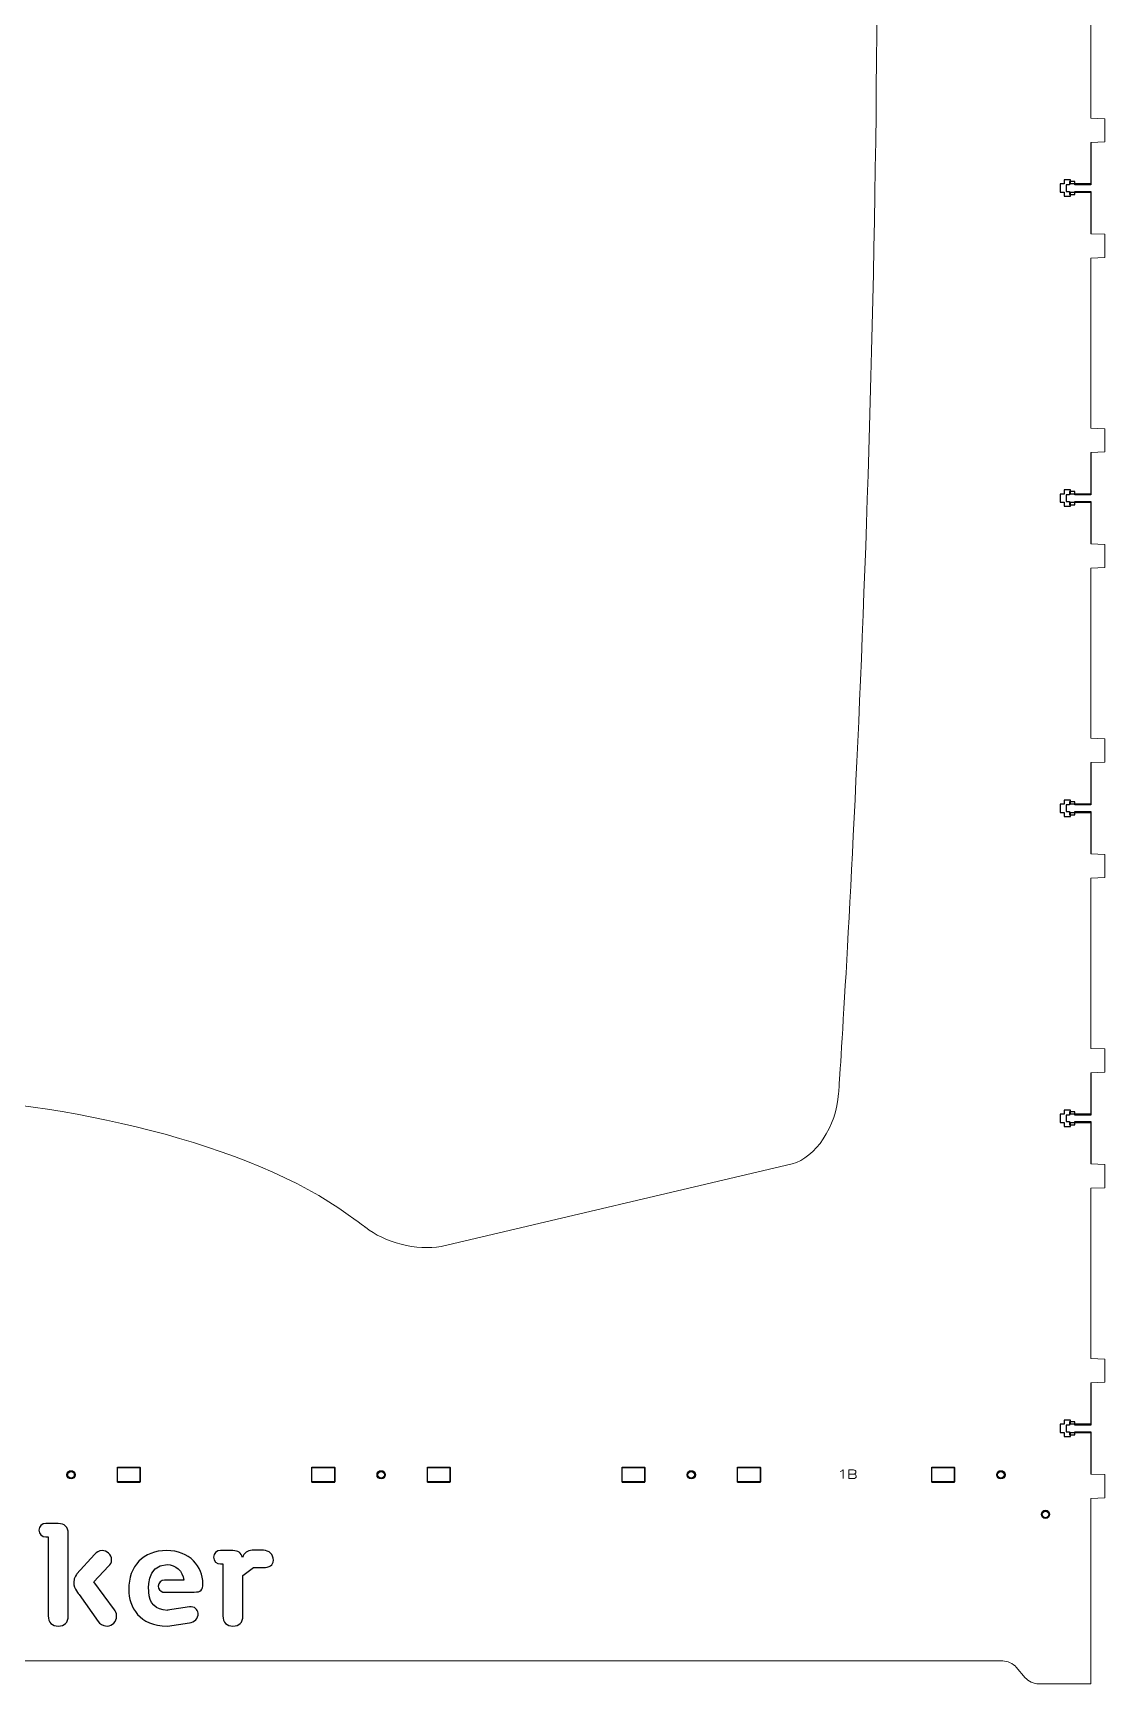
# Model space of a CAD drawing. Header units: millimetres. Extents: x 116 to 1400, y -150 to 993.
# Drawn here: x 568 to 939, y -150 to 421 of the extents above; entities that cross this region are included whole.
import ezdxf

# ---------------------------------------------------------------- set-up
doc = ezdxf.new("R2010")
doc.units = ezdxf.units.MM
for name, color, linetype in [('CHANGED_PARTS', 3, 'Continuous'), ('CUTS', 1, 'Continuous'), ('ORIGIONAL_PARTS_THAT_WERE_', 6, 'Continuous')]:
    doc.layers.add(name, color=color, linetype=linetype)
doc.layers.add('Front', color=1, linetype='Continuous', lineweight=0)
doc.layers.add('Text', color=5, linetype='Continuous', lineweight=0)

msp = doc.modelspace()

# ---------------------------------------------------------------- linework, layer by layer
at = {"layer": 'CHANGED_PARTS'}
for p, q in [((934.57, 383.48), (934.57, 369.13)), ((925.35, 369.13), (923.9, 369.13)), ((923.9, 369.13), (923.9, 366.27)), ((923.9, 366.27), (925.35, 366.27)), ((927.55, 370.53), (925.35, 370.53)), ((925.35, 370.53), (925.35, 369.13)), ((925.35, 366.27), (925.35, 364.87)), ((927.55, 369.13), (927.55, 370.53)), ((934.57, 369.13), (927.55, 369.13)), ((927.55, 364.87), (927.55, 366.27)), ((927.55, 366.27), (934.57, 366.27)), ((934.57, 366.27), (934.57, 351.9)), ((925.35, 364.87), (927.55, 364.87)), ((934.57, 276.14), (934.57, 261.79)), ((927.55, 263.19), (925.35, 263.19)), ((925.35, 263.19), (925.35, 261.79)), ((927.55, 261.79), (927.55, 263.19)), ((925.35, 261.79), (923.9, 261.79)), ((923.9, 261.79), (923.9, 258.93)), ((923.9, 258.93), (925.35, 258.93)), ((925.35, 258.93), (925.35, 257.53)), ((925.35, 257.53), (927.55, 257.53)), ((934.57, 261.79), (927.55, 261.79)), ((927.55, 257.53), (927.55, 258.93)), ((927.55, 258.93), (934.57, 258.93)), ((934.57, 258.93), (934.57, 244.56)), ((934.57, 168.8), (934.57, 154.45)), ((925.35, 154.45), (923.9, 154.45)), ((923.9, 154.45), (923.9, 151.59)), ((927.55, 155.85), (925.35, 155.85)), ((925.35, 155.85), (925.35, 154.45)), ((927.55, 154.45), (927.55, 155.85)), ((934.57, 154.45), (927.55, 154.45)), ((923.9, 151.59), (925.35, 151.59)), ((925.35, 151.59), (925.35, 150.19)), ((925.35, 150.19), (927.55, 150.19)), ((927.55, 150.19), (927.55, 151.59)), ((927.55, 151.59), (934.57, 151.59)), ((934.57, 151.59), (934.57, 137.22)), ((934.57, 61.46), (934.57, 47.11)), ((925.35, 47.11), (923.9, 47.11)), ((923.9, 47.11), (923.9, 44.25)), ((927.55, 48.51), (925.35, 48.51)), ((925.35, 48.51), (925.35, 47.11)), ((927.55, 47.11), (927.55, 48.51)), ((934.57, 47.11), (927.55, 47.11)), ((923.9, 44.25), (925.35, 44.25)), ((925.35, 44.25), (925.35, 42.85)), ((925.35, 42.85), (927.55, 42.85)), ((927.55, 44.25), (934.57, 44.25)), ((927.55, 42.85), (927.55, 44.25)), ((934.57, 44.25), (934.57, 29.88)), ((934.57, -45.88), (934.57, -60.23)), ((925.35, -60.23), (923.9, -60.23)), ((923.9, -60.23), (923.9, -63.09)), ((927.55, -58.83), (925.35, -58.83)), ((925.35, -58.83), (925.35, -60.23)), ((927.55, -60.23), (927.55, -58.83)), ((934.57, -60.23), (927.55, -60.23)), ((923.9, -63.09), (925.35, -63.09)), ((925.35, -63.09), (925.35, -64.49)), ((925.35, -64.49), (927.55, -64.49)), ((927.55, -64.49), (927.55, -63.09)), ((927.55, -63.09), (934.57, -63.09)), ((934.57, -63.09), (934.57, -77.46)), ((597.62, -80.32), (597.62, -75.12)), ((597.62, -75.12), (605.5, -75.12)), ((605.5, -80.32), (605.5, -75.12)), ((664.96, -80.32), (664.96, -75.12)), ((664.96, -75.12), (672.84, -75.12)), ((672.84, -80.32), (672.84, -75.12)), ((704.96, -80.32), (704.96, -75.12)), ((704.96, -75.12), (712.84, -75.12)), ((712.84, -80.32), (712.84, -75.12)), ((772.3, -80.32), (772.3, -75.12)), ((772.3, -75.12), (780.18, -75.12)), ((780.18, -80.32), (780.18, -75.12)), ((812.3, -80.32), (812.3, -75.12)), ((812.3, -75.12), (820.18, -75.12)), ((820.18, -80.32), (820.18, -75.12)), ((879.47, -80.32), (879.47, -75.12)), ((879.47, -75.12), (887.35, -75.12)), ((887.35, -80.32), (887.35, -75.12)), ((597.62, -80.32), (605.5, -80.32)), ((664.96, -80.32), (672.84, -80.32)), ((704.96, -80.32), (712.84, -80.32)), ((772.3, -80.32), (780.18, -80.32)), ((812.3, -80.32), (820.18, -80.32)), ((879.47, -80.32), (887.35, -80.32))]:
    msp.add_line(p, q, dxfattribs=at)
at = {"layer": 'CHANGED_PARTS', "color": 3}
for points in [[(580.13, -77.72), (580.13, -76.93), (580.77, -76.29), (581.56, -76.29)], [(581.56, -79.14), (580.77, -79.14), (580.13, -78.5), (580.13, -77.72)], [(581.56, -76.29), (582.34, -76.29), (582.98, -76.93), (582.98, -77.72)], [(582.98, -77.72), (582.98, -78.5), (582.34, -79.14), (581.56, -79.14)], [(687.47, -77.72), (687.47, -76.93), (688.11, -76.29), (688.9, -76.29)], [(688.9, -79.14), (688.11, -79.14), (687.47, -78.5), (687.47, -77.72)], [(688.9, -76.29), (689.68, -76.29), (690.32, -76.93), (690.32, -77.72)], [(690.32, -77.72), (690.32, -78.5), (689.68, -79.14), (688.9, -79.14)], [(794.81, -77.72), (794.81, -76.93), (795.45, -76.29), (796.24, -76.29)], [(796.24, -79.14), (795.45, -79.14), (794.81, -78.5), (794.81, -77.72)], [(796.24, -76.29), (797.02, -76.29), (797.66, -76.93), (797.66, -77.72)], [(797.66, -77.72), (797.66, -78.5), (797.02, -79.14), (796.24, -79.14)], [(901.99, -77.72), (901.99, -76.93), (902.63, -76.29), (903.41, -76.29)], [(903.41, -79.14), (902.63, -79.14), (901.99, -78.5), (901.99, -77.72)], [(903.41, -76.29), (904.2, -76.29), (904.84, -76.93), (904.84, -77.72)], [(904.84, -77.72), (904.84, -78.5), (904.2, -79.14), (903.41, -79.14)], [(917.44, -91.42), (917.44, -90.63), (918.08, -89.99), (918.87, -89.99)], [(918.87, -92.84), (918.08, -92.84), (917.44, -92.2), (917.44, -91.42)], [(918.87, -89.99), (919.65, -89.99), (920.29, -90.63), (920.29, -91.42)], [(920.29, -91.42), (920.29, -92.2), (919.65, -92.84), (918.87, -92.84)]]:
    msp.add_open_spline(points, degree=3, dxfattribs=at)
at = {"layer": 'CUTS', "color": 1}
for points in [[(576.53, -94.54), (572.81, -94.54)], [(572.81, -99.23), (573.67, -99.23), (573.67, -126.59)], [(580.62, -126.59), (580.62, -98.06)], [(589.65, -105.29), (583.61, -111.99)], [(636.97, -103.91), (633.26, -103.91)], [(648.17, -103.84), (644.21, -103.84)], [(596.64, -124.45), (589.41, -114.75), (594.55, -109.37)], [(620.63, -114.16), (613.88, -114.16)], [(633.26, -108.59), (634.12, -108.59), (634.12, -126.59)], [(641.06, -126.59), (641.06, -112.58), (644.75, -109.8), (648.17, -109.8)], [(584.37, -119.17), (590.93, -128.45)], [(613.36, -118.3), (613.36, -118.31), (613.4, -118.31), (613.4, -118.31)], [(613.88, -118.38), (623.21, -118.38)], [(623.7, -118.31), (624.18, -118.31)], [(622.55, -123.45), (614.92, -124.62), (614.9, -124.64)], [(614.9, -130.06), (622.55, -129.01)]]:
    msp.add_lwpolyline(points, dxfattribs=at)
for points in [[(572.81, -94.54), (571.52, -94.54), (570.47, -95.59), (570.47, -96.88)], [(570.47, -96.88), (570.47, -98.18), (571.52, -99.23), (572.81, -99.23)], [(577.01, -94.59), (576.85, -94.56), (576.69, -94.54), (576.53, -94.54)], [(577.15, -94.58), (577.1, -94.58), (577.05, -94.59), (577.01, -94.59)], [(580.62, -98.06), (580.62, -95.77), (579.24, -94.58), (577.15, -94.58)], [(592.31, -103.95), (591.27, -103.95), (590.36, -104.52), (589.65, -105.29)], [(595.59, -107.09), (595.59, -105.33), (593.88, -103.95), (592.31, -103.95)], [(594.55, -109.37), (595.17, -108.71), (595.59, -108.33), (595.59, -107.09)], [(614.67, -103.95), (606.44, -103.95), (601.54, -109.37), (601.54, -117.46)], [(627.22, -115.32), (627.22, -109.61), (622.66, -103.95), (614.67, -103.95)], [(633.26, -103.91), (631.96, -103.91), (630.92, -104.96), (630.92, -106.25)], [(630.92, -106.25), (630.92, -107.55), (631.96, -108.59), (633.26, -108.59)], [(637.45, -103.96), (637.3, -103.93), (637.14, -103.91), (636.97, -103.91)], [(637.59, -103.95), (637.54, -103.95), (637.5, -103.96), (637.45, -103.96)], [(640.92, -106.33), (640.54, -104.77), (639.31, -103.95), (637.59, -103.95)], [(644.21, -103.84), (642.64, -103.84), (641.34, -104.9), (640.92, -106.33)], [(651.6, -107.27), (651.6, -105.38), (650.06, -103.84), (648.17, -103.84)], [(648.17, -109.8), (650.06, -109.8), (651.6, -109.17), (651.6, -107.27)], [(583.61, -111.99), (583.61, -111.99), (582.51, -113.01), (582.51, -115.04)], [(608.48, -118.31), (608.48, -118.31), (607.36, -108.8), (614.81, -108.8)], [(613.88, -114.16), (612.72, -114.16), (611.77, -115.11), (611.77, -116.27)], [(614.81, -108.8), (617.85, -108.8), (620.19, -111.06), (620.63, -114.16)], [(582.51, -115.04), (582.51, -117.14), (584.37, -119.17), (584.37, -119.17)], [(601.54, -117.46), (601.54, -123.5), (605.2, -130.06), (614.9, -130.06)], [(614.9, -124.64), (610.86, -124.64), (608.48, -121.98), (608.48, -118.31)], [(611.77, -116.27), (611.77, -117.25), (612.45, -118.07), (613.36, -118.3)], [(613.4, -118.31), (613.55, -118.35), (613.71, -118.38), (613.88, -118.38)], [(623.21, -118.38), (623.38, -118.38), (623.54, -118.35), (623.7, -118.31)], [(624.18, -118.31), (626.51, -118.31), (627.22, -117.7), (627.22, -115.32)], [(597.35, -126.69), (597.35, -125.54), (596.88, -124.78), (596.64, -124.45)], [(625.52, -125.63), (625.38, -124.34), (624.4, -123.18), (622.55, -123.45)], [(622.55, -129.01), (624.18, -128.71), (625.72, -127.51), (625.52, -125.63)], [(573.67, -126.59), (573.67, -128.87), (575.05, -130.06), (577.15, -130.06)], [(577.15, -130.06), (579.24, -130.06), (580.62, -128.87), (580.62, -126.59)], [(590.93, -128.45), (591.46, -129.21), (592.36, -130.06), (594.07, -130.06)], [(594.07, -130.06), (595.93, -130.06), (597.35, -128.45), (597.35, -126.69)], [(634.12, -126.59), (634.12, -128.87), (635.5, -130.06), (637.59, -130.06)], [(637.59, -130.06), (639.68, -130.06), (641.06, -128.87), (641.06, -126.59)]]:
    msp.add_open_spline(points, degree=3, dxfattribs=at)
at = {"layer": 'Front', "color": 1}
for p, q in [((934.57, 450.81), (934.57, 391.92)), ((934.57, 391.92), (939.44, 391.72)), ((939.44, 391.72), (939.44, 383.68)), ((939.44, 383.68), (934.57, 383.48)), ((934.57, 351.9), (939.44, 351.7)), ((939.44, 351.7), (939.44, 343.67)), ((939.44, 343.67), (934.57, 343.47)), ((934.57, 343.47), (934.57, 284.58)), ((934.57, 284.58), (939.44, 284.38)), ((939.44, 284.38), (939.44, 276.34)), ((939.44, 276.34), (934.57, 276.14)), ((934.57, 244.56), (939.44, 244.36)), ((939.44, 244.36), (939.44, 236.34)), ((939.44, 236.34), (934.57, 236.14)), ((934.57, 236.14), (934.57, 177.24)), ((934.57, 177.24), (939.44, 177.04)), ((939.44, 177.04), (939.44, 169)), ((939.44, 169), (934.57, 168.8)), ((934.57, 137.22), (939.44, 137.02)), ((939.44, 137.02), (939.44, 129)), ((939.44, 129), (934.57, 128.8)), ((934.57, 128.8), (934.57, 69.9)), ((934.57, 69.9), (939.44, 69.7)), ((939.44, 69.7), (939.44, 61.66)), ((939.44, 61.66), (934.57, 61.46)), ((934.57, 29.88), (939.44, 29.68)), ((939.44, 29.68), (939.44, 21.66)), ((939.44, 21.66), (934.57, 21.46)), ((934.57, 21.46), (934.57, -37.44)), ((934.57, -37.44), (939.44, -37.64)), ((939.44, -37.64), (939.44, -45.68)), ((939.44, -45.68), (934.57, -45.88)), ((934.57, -77.46), (939.44, -77.66)), ((939.44, -77.66), (939.44, -85.68)), ((939.44, -85.68), (934.57, -85.88)), ((934.57, -85.88), (934.57, -125.22)), ((934.57, -150.13), (934.57, -125.22)), ((151.73, -142.13), (904.08, -142.13))]:
    msp.add_line(p, q, dxfattribs=at)
for points in [[(831.17, 29.93), (709.65, 1.35)], [(677.43, 12.31), (674.23, 14.55)], [(704.06, -142.13), (904.08, -142.13)], [(908.73, -144.29), (911.82, -147.97)], [(916.47, -150.13), (934.57, -150.13), (934.57, -150.13)]]:
    msp.add_lwpolyline(points, dxfattribs=at)
for points in [[(860.52, 449.69), (860.52, 247.28), (847.24, 54.26), (847.24, 54.26)], [(674.23, 14.55), (639.16, 38.68), (571.69, 52.84), (525.7, 52.84)], [(847.24, 54.26), (846.46, 42.91), (839.23, 31.96), (831.17, 29.93)], [(683.5, 7.97), (683.5, 7.97), (683.5, 7.97), (677.43, 12.31)], [(709.65, 1.35), (701.54, -0.27), (689.77, 2.7), (683.5, 7.97)], [(904.08, -142.13), (905.64, -142.13), (907.73, -143.1), (908.73, -144.29)], [(911.82, -147.97), (912.82, -149.16), (914.92, -150.13), (916.47, -150.13)]]:
    msp.add_open_spline(points, degree=3, dxfattribs=at)
at = {"layer": 'ORIGIONAL_PARTS_THAT_WERE_', "color": 6}
for p, q in [((934.57, 383.48), (934.57, 368.85)), ((927.19, 368.85), (926.04, 368.85)), ((926.04, 368.85), (926.04, 366.55)), ((926.04, 366.55), (927.19, 366.55)), ((928.95, 369.97), (927.19, 369.97)), ((927.19, 369.97), (927.19, 368.85)), ((927.19, 366.55), (927.19, 365.44)), ((928.95, 368.85), (928.95, 369.97)), ((934.57, 368.85), (928.95, 368.85)), ((928.95, 365.44), (928.95, 366.55)), ((928.95, 366.55), (934.57, 366.55)), ((934.57, 366.55), (934.57, 351.9)), ((927.19, 365.44), (928.95, 365.44)), ((934.57, 276.14), (934.57, 261.51)), ((927.19, 261.51), (926.04, 261.51)), ((926.04, 261.51), (926.04, 259.22)), ((926.04, 259.22), (927.19, 259.22)), ((928.95, 262.63), (927.19, 262.63)), ((927.19, 262.63), (927.19, 261.51)), ((927.19, 259.22), (927.19, 258.1)), ((927.19, 258.1), (928.95, 258.1)), ((928.95, 261.51), (928.95, 262.63)), ((934.57, 261.51), (928.95, 261.51)), ((928.95, 258.1), (928.95, 259.22)), ((928.95, 259.22), (934.57, 259.22)), ((934.57, 259.22), (934.57, 244.56)), ((934.57, 168.8), (934.57, 154.17)), ((928.95, 155.29), (927.19, 155.29)), ((927.19, 155.29), (927.19, 154.17)), ((928.95, 154.17), (928.95, 155.29)), ((927.19, 154.17), (926.04, 154.17)), ((926.04, 154.17), (926.04, 151.88)), ((926.04, 151.88), (927.19, 151.88)), ((927.19, 151.88), (927.19, 150.76)), ((927.19, 150.76), (928.95, 150.76)), ((934.57, 154.17), (928.95, 154.17)), ((928.95, 150.76), (928.95, 151.88)), ((928.95, 151.88), (934.57, 151.88)), ((934.57, 151.88), (934.57, 137.22)), ((934.57, 61.46), (934.57, 46.83)), ((927.19, 46.83), (926.04, 46.83)), ((926.04, 46.83), (926.04, 44.54)), ((928.95, 47.95), (927.19, 47.95)), ((927.19, 47.95), (927.19, 46.83)), ((928.95, 46.83), (928.95, 47.95)), ((934.57, 46.83), (928.95, 46.83)), ((926.04, 44.54), (927.19, 44.54)), ((927.19, 44.54), (927.19, 43.42)), ((927.19, 43.42), (928.95, 43.42)), ((928.95, 43.42), (928.95, 44.54)), ((928.95, 44.54), (934.57, 44.54)), ((934.57, 44.54), (934.57, 29.88)), ((934.57, -45.88), (934.57, -60.51)), ((927.19, -60.51), (926.04, -60.51)), ((926.04, -60.51), (926.04, -62.8)), ((926.04, -62.8), (927.19, -62.8)), ((928.95, -59.39), (927.19, -59.39)), ((927.19, -59.39), (927.19, -60.51)), ((927.19, -62.8), (927.19, -63.92)), ((928.95, -60.51), (928.95, -59.39)), ((934.57, -60.51), (928.95, -60.51)), ((928.95, -63.92), (928.95, -62.8)), ((928.95, -62.8), (934.57, -62.8)), ((934.57, -62.8), (934.57, -77.46)), ((927.19, -63.92), (928.95, -63.92))]:
    msp.add_line(p, q, dxfattribs=at)
for points in [[(597.62, -75.24), (605.5, -75.24), (605.5, -80.2), (597.62, -80.2), (597.62, -75.24), (597.62, -75.24)], [(664.96, -75.24), (672.84, -75.24), (672.84, -80.2), (664.96, -80.2), (664.96, -75.24), (664.96, -75.24)], [(704.96, -75.24), (712.84, -75.24), (712.84, -80.2), (704.96, -80.2), (704.96, -75.24), (704.96, -75.24)], [(772.3, -75.24), (780.18, -75.24), (780.18, -80.2), (772.3, -80.2), (772.3, -75.24), (772.3, -75.24)], [(812.3, -75.24), (820.18, -75.24), (820.18, -80.2), (812.3, -80.2), (812.3, -75.24), (812.3, -75.24)], [(879.47, -75.24), (887.35, -75.24), (887.35, -80.2), (879.47, -80.2), (879.47, -75.24), (879.47, -75.24)]]:
    msp.add_lwpolyline(points, dxfattribs=at)
for points in [[(580.42, -77.72), (580.42, -77.09), (580.93, -76.58), (581.56, -76.58)], [(581.56, -78.86), (580.93, -78.86), (580.42, -78.35), (580.42, -77.72)], [(581.56, -76.58), (582.19, -76.58), (582.7, -77.09), (582.7, -77.72)], [(582.7, -77.72), (582.7, -78.35), (582.19, -78.86), (581.56, -78.86)], [(687.76, -77.72), (687.76, -77.09), (688.27, -76.58), (688.9, -76.58)], [(688.9, -78.86), (688.27, -78.86), (687.76, -78.35), (687.76, -77.72)], [(688.9, -76.58), (689.53, -76.58), (690.04, -77.09), (690.04, -77.72)], [(690.04, -77.72), (690.04, -78.35), (689.53, -78.86), (688.9, -78.86)], [(795.1, -77.72), (795.1, -77.09), (795.61, -76.58), (796.24, -76.58)], [(796.24, -78.86), (795.61, -78.86), (795.1, -78.35), (795.1, -77.72)], [(796.24, -76.58), (796.87, -76.58), (797.38, -77.09), (797.38, -77.72)], [(797.38, -77.72), (797.38, -78.35), (796.87, -78.86), (796.24, -78.86)], [(902.27, -77.72), (902.27, -77.09), (902.78, -76.58), (903.41, -76.58)], [(903.41, -78.86), (902.78, -78.86), (902.27, -78.35), (902.27, -77.72)], [(903.41, -76.58), (904.04, -76.58), (904.55, -77.09), (904.55, -77.72)], [(904.55, -77.72), (904.55, -78.35), (904.04, -78.86), (903.41, -78.86)], [(917.73, -91.42), (917.73, -90.79), (918.24, -90.28), (918.87, -90.28)], [(918.87, -92.56), (918.24, -92.56), (917.73, -92.05), (917.73, -91.42)], [(918.87, -90.28), (919.5, -90.28), (920.01, -90.79), (920.01, -91.42)], [(920.01, -91.42), (920.01, -92.05), (919.5, -92.56), (918.87, -92.56)]]:
    msp.add_open_spline(points, degree=3, dxfattribs=at)
at = {"layer": 'Text', "color": 5}
for points in [[(848.76, -76.04), (848.87, -76.04), (848.87, -79.01)], [(852.29, -79.04), (850.76, -79.04), (850.76, -76.02), (850.76, -76.02)], [(850.76, -76.02), (852.4, -76.02)], [(852.55, -77.45), (850.76, -77.45)], [(852.55, -77.45), (852.55, -77.46)]]:
    msp.add_lwpolyline(points, dxfattribs=at)
for points in [[(847.82, -76.6), (848.28, -76.48), (848.58, -76.24), (848.76, -76.04)], [(853.31, -78.21), (853.31, -78.57), (853.08, -79.04), (852.29, -79.04)], [(852.4, -76.02), (852.88, -76.02), (853.21, -76.27), (853.21, -76.76)], [(853.21, -76.76), (853.21, -77.12), (852.9, -77.46), (852.55, -77.45)], [(852.55, -77.46), (852.94, -77.47), (853.31, -77.69), (853.31, -78.21)]]:
    msp.add_open_spline(points, degree=3, dxfattribs=at)

doc.saveas('drawing.dxf')
